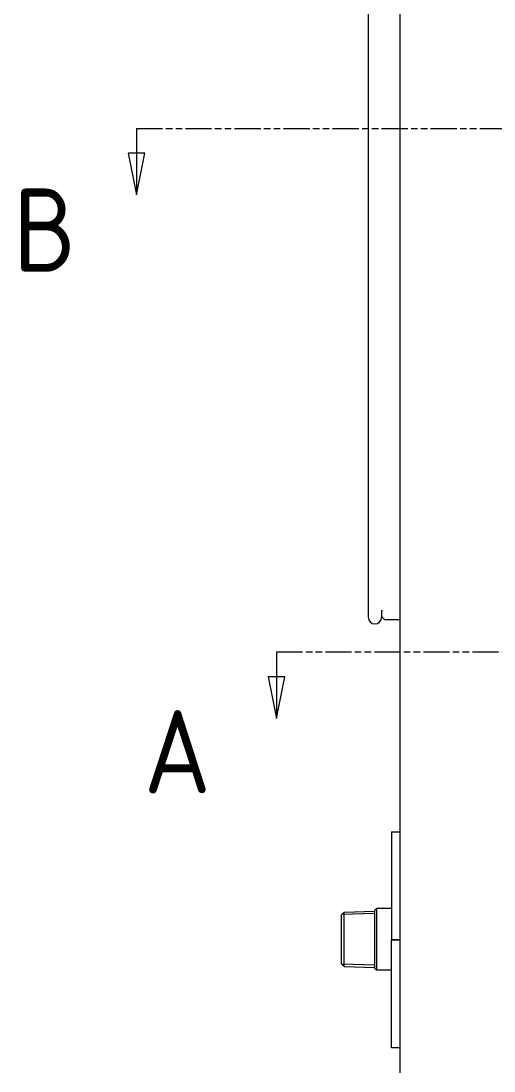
# Model space of a CAD drawing. Header units: millimetres. Extents: x 0 to 5940, y 0 to 4200.
# Drawn here: x 1566 to 1850, y 872 to 1503 of the extents above; entities that cross this region are included whole.
import ezdxf

# ---------------------------------------------------------------- set-up
doc = ezdxf.new("R2010")
doc.units = ezdxf.units.MM
doc.header["$LTSCALE"] = 10
doc.linetypes.add('CHAIN', pattern=[0.3543, 0.2362, -0.0295, 0.0591, -0.0295])
doc.linetypes.add('DOUBLE_DASH_CHAIN', pattern=[1.2403, 0.6614, -0.0827, 0.1654, -0.0827, 0.1654, -0.0827])
doc.layers.add('가시적인 것(ISO)', color=3, linetype='Continuous', lineweight=5, true_color=0x00ff00)
doc.layers.add('가시적인 좁은 것(ISO)', color=3, linetype='Continuous', lineweight=5, true_color=0x00ff00)
doc.layers.add('단면선(ISO)', color=7, linetype='CHAIN', lineweight=5)
doc.styles.add('부품번호텍스트_PSTEK_POSCO', font='isocp.shx')

# ---------------------------------------------------------------- blocks, each defined once
blk = doc.blocks.new('2dTransSection0')
at = {"layer": '단면선(ISO)', "linetype": 'DOUBLE_DASH_CHAIN', "ltscale": 0.237478}
blk.add_line((171.913, 112.38), (268.978, 112.38), dxfattribs=at)
at = {"layer": '단면선(ISO)', "linetype": 'Continuous'}
for p, q in [((171.913, 112.38), (172.073, 112.38)), ((171.913, 112.38), (171.913, 110.88)), ((171.413, 110.88), (171.913, 108.38)), ((172.413, 110.88), (171.413, 110.88)), ((171.913, 110.88), (171.913, 108.38)), ((171.913, 108.38), (172.413, 110.88))]:
    blk.add_line(p, q, dxfattribs=at)
at = {"layer": '단면선(ISO)', "linetype": 'Continuous', "flags": 128}
blk.add_lwpolyline([(171.413, 110.88), (171.913, 108.38), (172.413, 110.88), (171.413, 110.88)], dxfattribs=at)
at = {"layer": '단면선(ISO)'}
blk.add_solid([(171.413, 110.88), (171.913, 108.38), (172.413, 110.88), (171.413, 110.88)], dxfattribs=at)
at = {"layer": '단면선(ISO)', "insert": (163.937, 103.868), "char_height": 5, "attachment_point": 7, "style": '부품번호텍스트_PSTEK_POSCO'}
blk.add_mtext('A', dxfattribs=at)
blk = doc.blocks.new('2dTransSection1')
at = {"layer": '단면선(ISO)', "linetype": 'DOUBLE_DASH_CHAIN', "ltscale": 0.237738}
blk.add_line((163.496, 143.84), (274.82, 143.84), dxfattribs=at)
at = {"layer": '단면선(ISO)', "linetype": 'Continuous'}
for p, q in [((163.496, 143.84), (163.656, 143.84)), ((163.496, 143.84), (163.496, 142.34)), ((162.996, 142.34), (163.496, 139.84)), ((163.996, 142.34), (162.996, 142.34)), ((163.496, 142.34), (163.496, 139.84)), ((163.496, 139.84), (163.996, 142.34))]:
    blk.add_line(p, q, dxfattribs=at)
at = {"layer": '단면선(ISO)', "linetype": 'Continuous', "flags": 128}
blk.add_lwpolyline([(162.996, 142.34), (163.496, 139.84), (163.996, 142.34), (162.996, 142.34)], dxfattribs=at)
at = {"layer": '단면선(ISO)'}
blk.add_solid([(162.996, 142.34), (163.496, 139.84), (163.996, 142.34), (162.996, 142.34)], dxfattribs=at)
at = {"layer": '단면선(ISO)', "insert": (156.07, 135.233), "char_height": 5, "attachment_point": 7, "style": '부품번호텍스트_PSTEK_POSCO'}
blk.add_mtext('B', dxfattribs=at)

msp = doc.modelspace()

# ---------------------------------------------------------------- linework, layer by layer
at = {"layer": '가시적인 것(ISO)'}
for p, q in [((1793.362, 2370.688), (1793.362, 870.688)), ((1774.362, 2292.838), (1774.362, 1144.538)), ((1782.856, 1148.388), (1782.359, 1148.388)), ((1782.362, 1148.388), (1782.362, 1144.538)), ((1793.362, 1143.038), (1785.362, 1143.038)), ((1788.362, 1015.688), (1788.362, 950.688)), ((1788.362, 1015.688), (1793.362, 1015.688)), ((1758.362, 965.788), (1759.912, 967.338)), ((1758.362, 936.188), (1758.362, 965.788)), ((1759.912, 967.338), (1778.362, 967.888)), ((1759.912, 934.638), (1759.912, 967.338)), ((1778.362, 968.488), (1779.362, 969.488)), ((1778.362, 933.488), (1778.362, 968.488)), ((1779.362, 969.488), (1779.362, 932.488)), ((1788.362, 969.488), (1779.362, 969.488)), ((1788.362, 950.688), (1793.362, 950.688)), ((1793.362, 950.688), (1788.362, 950.688)), ((1788.362, 885.688), (1788.362, 950.688)), ((1758.362, 936.188), (1759.912, 934.638)), ((1759.912, 934.638), (1778.362, 934.088)), ((1778.362, 933.488), (1779.362, 932.488)), ((1788.362, 932.488), (1779.362, 932.488)), ((1793.362, 885.688), (1788.362, 885.688))]:
    msp.add_line(p, q, dxfattribs=at)
for centre, radius, end in [((1778.362, 1144.538), 4, 0), ((1785.362, 1146.038), 3, 270)]:
    msp.add_arc(centre, radius, 180, end, dxfattribs=at)
at = {"layer": '가시적인 좁은 것(ISO)'}
for p, q in [((1778.362, 966.408), (1758.387, 965.813)), ((1758.387, 936.163), (1778.362, 935.567))]:
    msp.add_line(p, q, dxfattribs=at)

# ---------------------------------------------------------------- block references
at = {"layer": '단면선(ISO)', "xscale": 10, "yscale": 10, "zscale": 10}
for name in ['2dTransSection1', '2dTransSection0']:
    msp.add_blockref(name, (0, 0), dxfattribs=at)

doc.saveas('drawing.dxf')
